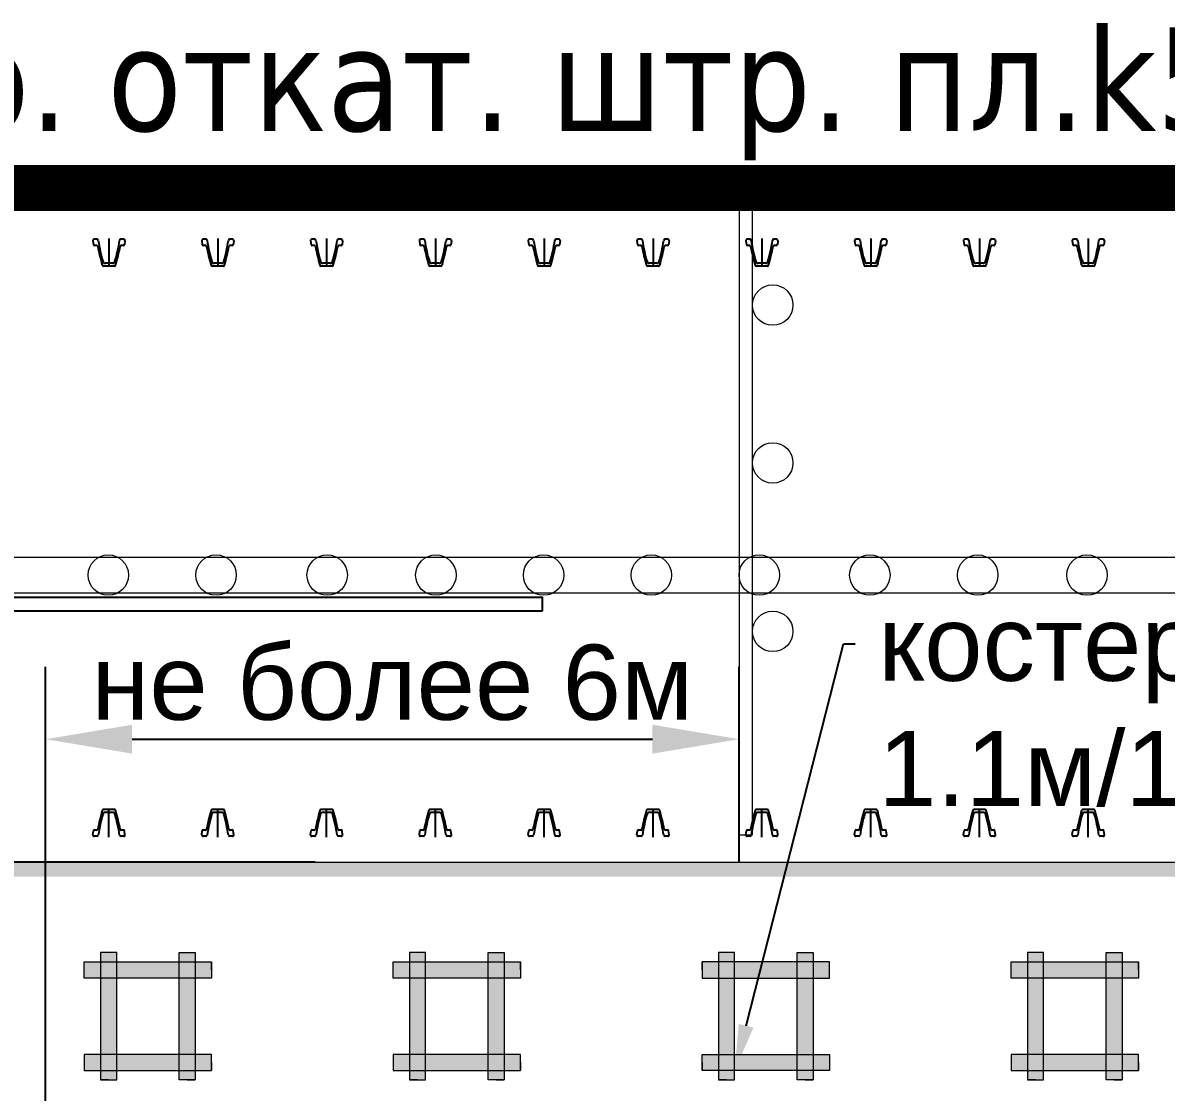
# Model space of a CAD drawing. Header units: inches. Extents: x 523 to 1492, y 69 to 539.
# Drawn here: x 611.62 to 631.4, y 471.51 to 490.01 of the extents above; entities that cross this region are included whole.
import ezdxf
from ezdxf import colors
from ezdxf.entities.mleader import LeaderData, LeaderLine
from ezdxf.math import Vec2, Vec3

# ---------------------------------------------------------------- set-up
doc = ezdxf.new("R2010")
doc.units = ezdxf.units.IN
doc.header["$MEASUREMENT"] = 0
doc.linetypes.add('ACAD_ISO04W100', pattern=[30, 24, -3, 0, -3])
doc.styles.get("Standard").update_dxf_attribs({"font": 'arial.ttf'})
doc.styles.add('стиль', font='tahoma.ttf')
doc.dimstyles.new('ISO-25', dxfattribs={"dimtxt": 2.5, "dimasz": 2.5, "dimexe": 1.25, "dimexo": 0, "dimtad": 1, "dimdec": 0, "dimtxsty": 'Standard', "dimcen": 2.5, "dimadec": 0, "dimazin": 0, "dimtfac": 1, "dimtdec": 0, "dimtmove": 0, "dimatfit": 3, "dimfxl": 0, "dimarcsym": 0})

# ---------------------------------------------------------------- blocks, each defined once
blk = doc.blocks.new('*D230')
at = {"color": 0, "linetype": 'ByBlock', "lineweight": -2}
for p, q in [((616.677, 475.487), (592.58, 475.487)), ((593.83, 266.987), (593.83, 473.987)), ((604.249, 265.487), (592.58, 265.487))]:
    blk.add_line(p, q, dxfattribs=at)
at = {"color": 0, "linetype": 'ByBlock'}
for points in [[(593.58, 473.987), (594.08, 473.987), (593.83, 475.487)], [(593.58, 266.987), (594.08, 266.987), (593.83, 265.487)]]:
    blk.add_solid(points, dxfattribs=at)
at = {"layer": 'Defpoints', "color": 0, "linetype": 'ByBlock'}
for p in [(593.83, 475.487), (616.677, 475.487), (604.249, 265.487)]:
    blk.add_point(p, dxfattribs=at)
at = {"color": 0, "linetype": 'ByBlock', "lineweight": 15, "insert": (592.866, 370.487), "char_height": 1.3, "attachment_point": 5, "rotation": 90}
blk.add_mtext('105м', dxfattribs=at)
blk = doc.blocks.new('Руд.стойка 0.14 - 1.1')
at = {"linetype": 'ByBlock', "lineweight": 15}
blk.add_hatch(color=252, dxfattribs=at).paths.add_polyline_path([(2005.719, -1382.257), (2007.119, -1382.257), (2007.119, -1393.257), (2005.719, -1393.257)])
at = {"color": 7, "linetype": 'ByBlock', "lineweight": 15}
for p, q in [((2006.419, -1393.257), (2007.119, -1393.257)), ((2007.119, -1393.257), (2006.419, -1393.257))]:
    blk.add_line(p, q, dxfattribs=at)
blk.add_lwpolyline([(2005.719, -1382.257), (2007.119, -1382.257), (2007.119, -1393.257), (2005.719, -1393.257), (2005.719, -1382.257)], dxfattribs=at)
blk = doc.blocks.new('Костер 1.1х1.1м')
at = {"color": 7, "linetype": 'ByBlock', "lineweight": 15, "rotation": 90}
blk.add_blockref('Руд.стойка 0.14 - 1.1', (575.592, -3401.368), dxfattribs=at)
at = {"color": 7, "linetype": 'ByBlock', "lineweight": 15, "xscale": -1}
blk.add_blockref('Руд.стойка 0.14 - 1.1', (3966.368, -11.192), dxfattribs=at)
at = {"color": 7, "linetype": 'ByBlock', "lineweight": 15}
blk.add_blockref('Руд.стойка 0.14 - 1.1', (-39.67, -11.192), dxfattribs=at)
at = {"color": 7, "linetype": 'ByBlock', "lineweight": 15, "xscale": -1, "rotation": 90}
blk.add_blockref('Руд.стойка 0.14 - 1.1', (575.592, 603.47), dxfattribs=at)
blk = doc.blocks.new('*D271')
at = {"color": 0, "linetype": 'ByBlock', "lineweight": -2}
for p, q in [((612.01, 467.687), (612.01, 478.866)), ((624.01, 475.487), (624.01, 478.866)), ((613.51, 477.616), (622.51, 477.616))]:
    blk.add_line(p, q, dxfattribs=at)
at = {"color": 0, "linetype": 'ByBlock'}
for points in [[(613.51, 477.866), (613.51, 477.366), (612.01, 477.616)], [(622.51, 477.866), (622.51, 477.366), (624.01, 477.616)]]:
    blk.add_solid(points, dxfattribs=at)
at = {"layer": 'Defpoints', "color": 0, "linetype": 'ByBlock'}
for p in [(624.01, 477.616), (624.01, 475.487), (612.01, 467.687)]:
    blk.add_point(p, dxfattribs=at)
at = {"color": 0, "linetype": 'ByBlock', "lineweight": 15, "insert": (618.01, 478.593), "char_height": 1.3, "attachment_point": 5}
blk.add_mtext('не более 6м', dxfattribs=at)

msp = doc.modelspace()

# ---------------------------------------------------------------- hatches: boundary and pattern name
at = {"linetype": 'ByBlock', "lineweight": 15}
h = msp.add_hatch(dxfattribs=at)
h.set_pattern_fill('ANSI38', scale=0.05, style=0)
h.set_pattern_definition([(45, (315.63847, 1183.27344), (-0.1122532, 0.1122532), []), (135, (315.63847, 1183.27344), (-0.336759605, 0.1122532), [0.396875, -0.238125])])
h.paths.add_polyline_path([(649.946, 475.487), (604.249, 475.487), (604.249, 475.241), (649.946, 475.241)])

# ---------------------------------------------------------------- linework, layer by layer
at = {"color": 7, "linetype": 'ByBlock', "lineweight": 30}
msp.add_line((585.956, 486.771), (649.946, 486.771), dxfattribs=at)
at = {"color": 7, "lineweight": -2}
for p, q in [((612.831, 486.237), (612.841, 486.169)), ((612.902, 486.262), (612.853, 486.262)), ((612.896, 486.153), (612.86, 486.153)), ((613.364, 486.262), (613.315, 486.262)), ((613.358, 486.153), (613.322, 486.153)), ((613.386, 486.237), (613.376, 486.169)), ((614.714, 486.237), (614.724, 486.169)), ((614.784, 486.262), (614.736, 486.262)), ((614.778, 486.153), (614.742, 486.153)), ((615.246, 486.262), (615.198, 486.262)), ((615.24, 486.153), (615.204, 486.153)), ((615.269, 486.237), (615.259, 486.169)), ((616.596, 486.237), (616.606, 486.169)), ((616.667, 486.262), (616.619, 486.262)), ((616.661, 486.153), (616.625, 486.153)), ((617.129, 486.262), (617.081, 486.262)), ((617.123, 486.153), (617.087, 486.153)), ((617.152, 486.237), (617.141, 486.169)), ((618.479, 486.237), (618.489, 486.169)), ((618.55, 486.262), (618.501, 486.262)), ((618.544, 486.153), (618.508, 486.153)), ((619.012, 486.262), (618.963, 486.262)), ((619.005, 486.153), (618.969, 486.153)), ((619.034, 486.237), (619.024, 486.169)), ((620.361, 486.237), (620.372, 486.169)), ((620.432, 486.262), (620.384, 486.262)), ((620.426, 486.153), (620.39, 486.153)), ((620.894, 486.262), (620.846, 486.262)), ((620.888, 486.153), (620.852, 486.153)), ((620.917, 486.237), (620.906, 486.169)), ((622.244, 486.237), (622.254, 486.169)), ((622.315, 486.262), (622.266, 486.262)), ((622.309, 486.153), (622.273, 486.153)), ((622.777, 486.262), (622.728, 486.262)), ((622.771, 486.153), (622.735, 486.153)), ((622.799, 486.237), (622.789, 486.169)), ((624.127, 486.237), (624.137, 486.169)), ((624.197, 486.262), (624.149, 486.262)), ((624.191, 486.153), (624.155, 486.153)), ((624.659, 486.262), (624.611, 486.262)), ((624.653, 486.153), (624.617, 486.153)), ((624.682, 486.237), (624.672, 486.169)), ((626.009, 486.237), (626.019, 486.169)), ((626.08, 486.262), (626.032, 486.262)), ((626.074, 486.153), (626.038, 486.153)), ((626.542, 486.262), (626.494, 486.262)), ((626.536, 486.153), (626.5, 486.153)), ((626.564, 486.237), (626.554, 486.169)), ((627.892, 486.237), (627.902, 486.169)), ((627.963, 486.262), (627.914, 486.262)), ((627.956, 486.153), (627.92, 486.153)), ((628.425, 486.262), (628.376, 486.262)), ((628.418, 486.153), (628.382, 486.153)), ((628.447, 486.237), (628.437, 486.169)), ((629.774, 486.237), (629.785, 486.169)), ((629.845, 486.262), (629.797, 486.262)), ((629.839, 486.153), (629.803, 486.153)), ((630.307, 486.262), (630.259, 486.262)), ((630.301, 486.153), (630.265, 486.153)), ((630.33, 486.237), (630.319, 486.169)), ((613.203, 485.799), (613.014, 485.799)), ((613.176, 485.848), (613.041, 485.848)), ((615.086, 485.799), (614.897, 485.799)), ((615.058, 485.848), (614.924, 485.848)), ((616.969, 485.799), (616.779, 485.799)), ((616.941, 485.848), (616.807, 485.848)), ((618.851, 485.799), (618.662, 485.799)), ((618.824, 485.848), (618.689, 485.848)), ((620.734, 485.799), (620.544, 485.799)), ((620.706, 485.848), (620.572, 485.848)), ((622.616, 485.799), (622.427, 485.799)), ((622.589, 485.848), (622.454, 485.848)), ((624.499, 485.799), (624.31, 485.799)), ((624.471, 485.848), (624.337, 485.848)), ((626.381, 485.799), (626.192, 485.799)), ((626.354, 485.848), (626.22, 485.848)), ((628.264, 485.799), (628.075, 485.799)), ((628.237, 485.848), (628.102, 485.848)), ((630.147, 485.799), (629.957, 485.799)), ((630.119, 485.848), (629.985, 485.848)), ((613.203, 476.399), (613.014, 476.399)), ((613.176, 476.35), (613.041, 476.35)), ((615.086, 476.399), (614.897, 476.399)), ((615.058, 476.35), (614.924, 476.35)), ((616.969, 476.399), (616.779, 476.399)), ((616.941, 476.35), (616.807, 476.35)), ((618.851, 476.399), (618.662, 476.399)), ((618.824, 476.35), (618.689, 476.35)), ((620.734, 476.399), (620.544, 476.399)), ((620.706, 476.35), (620.572, 476.35)), ((622.616, 476.399), (622.427, 476.399)), ((622.589, 476.35), (622.454, 476.35)), ((624.499, 476.399), (624.31, 476.399)), ((624.471, 476.35), (624.337, 476.35)), ((626.381, 476.399), (626.192, 476.399)), ((626.354, 476.35), (626.22, 476.35)), ((628.264, 476.399), (628.075, 476.399)), ((628.237, 476.35), (628.102, 476.35)), ((630.147, 476.399), (629.957, 476.399)), ((630.119, 476.35), (629.985, 476.35)), ((612.831, 475.962), (612.841, 476.03)), ((612.902, 475.936), (612.853, 475.936)), ((612.896, 476.045), (612.86, 476.045)), ((613.364, 475.936), (613.315, 475.936)), ((613.358, 476.045), (613.322, 476.045)), ((613.386, 475.962), (613.376, 476.03)), ((614.714, 475.962), (614.724, 476.03)), ((614.784, 475.936), (614.736, 475.936)), ((614.778, 476.045), (614.742, 476.045)), ((615.246, 475.936), (615.198, 475.936)), ((615.24, 476.045), (615.204, 476.045)), ((615.269, 475.962), (615.259, 476.03)), ((616.596, 475.962), (616.606, 476.03)), ((616.667, 475.936), (616.619, 475.936)), ((616.661, 476.045), (616.625, 476.045)), ((617.129, 475.936), (617.081, 475.936)), ((617.123, 476.045), (617.087, 476.045)), ((617.152, 475.962), (617.141, 476.03)), ((618.479, 475.962), (618.489, 476.03)), ((618.55, 475.936), (618.501, 475.936)), ((618.544, 476.045), (618.508, 476.045)), ((619.012, 475.936), (618.963, 475.936)), ((619.005, 476.045), (618.969, 476.045)), ((619.034, 475.962), (619.024, 476.03)), ((620.361, 475.962), (620.372, 476.03)), ((620.432, 475.936), (620.384, 475.936)), ((620.426, 476.045), (620.39, 476.045)), ((620.894, 475.936), (620.846, 475.936)), ((620.888, 476.045), (620.852, 476.045)), ((620.917, 475.962), (620.906, 476.03)), ((622.244, 475.962), (622.254, 476.03)), ((622.315, 475.936), (622.266, 475.936)), ((622.309, 476.045), (622.273, 476.045)), ((622.777, 475.936), (622.728, 475.936)), ((622.771, 476.045), (622.735, 476.045)), ((622.799, 475.962), (622.789, 476.03)), ((624.127, 475.962), (624.137, 476.03)), ((624.197, 475.936), (624.149, 475.936)), ((624.191, 476.045), (624.155, 476.045)), ((624.659, 475.936), (624.611, 475.936)), ((624.653, 476.045), (624.617, 476.045)), ((624.682, 475.962), (624.672, 476.03)), ((626.009, 475.962), (626.019, 476.03)), ((626.08, 475.936), (626.032, 475.936)), ((626.074, 476.045), (626.038, 476.045)), ((626.542, 475.936), (626.494, 475.936)), ((626.536, 476.045), (626.5, 476.045)), ((626.564, 475.962), (626.554, 476.03)), ((627.892, 475.962), (627.902, 476.03)), ((627.963, 475.936), (627.914, 475.936)), ((627.956, 476.045), (627.92, 476.045)), ((628.425, 475.936), (628.376, 475.936)), ((628.418, 476.045), (628.382, 476.045)), ((628.447, 475.962), (628.437, 476.03)), ((629.774, 475.962), (629.785, 476.03)), ((629.845, 475.936), (629.797, 475.936)), ((629.839, 476.045), (629.803, 476.045)), ((630.307, 475.936), (630.259, 475.936)), ((630.301, 476.045), (630.265, 476.045)), ((630.33, 475.962), (630.319, 476.03))]:
    msp.add_line(p, q, dxfattribs=at)
at = {"color": 7, "linetype": 'ACAD_ISO04W100', "lineweight": -2}
for p, q in [((613.109, 486.275), (613.109, 485.787)), ((614.991, 486.275), (614.991, 485.787)), ((616.874, 486.275), (616.874, 485.787)), ((618.756, 486.275), (618.756, 485.787)), ((620.639, 486.275), (620.639, 485.787)), ((622.522, 486.275), (622.522, 485.787)), ((624.404, 486.275), (624.404, 485.787)), ((626.287, 486.275), (626.287, 485.787)), ((628.169, 486.275), (628.169, 485.787)), ((630.052, 486.275), (630.052, 485.787)), ((613.109, 475.924), (613.109, 476.412)), ((614.991, 475.924), (614.991, 476.412)), ((616.874, 475.924), (616.874, 476.412)), ((618.756, 475.924), (618.756, 476.412)), ((620.639, 475.924), (620.639, 476.412)), ((622.522, 475.924), (622.522, 476.412)), ((624.404, 475.924), (624.404, 476.412)), ((626.287, 475.924), (626.287, 476.412)), ((628.169, 475.924), (628.169, 476.412)), ((630.052, 475.924), (630.052, 476.412))]:
    msp.add_line(p, q, dxfattribs=at)
at = {"color": 7, "linetype": 'ByBlock', "lineweight": 0}
for p, q in [((649.946, 480.76), (585.956, 480.76)), ((649.946, 480.144), (585.956, 480.144))]:
    msp.add_line(p, q, dxfattribs=at)
at = {"color": 7, "linetype": 'ByBlock', "lineweight": 15}
msp.add_line((585.956, 475.487), (649.946, 475.487), dxfattribs=at)
at = {"color": 253, "linetype": 'ByBlock', "lineweight": 15, "const_width": 0.753}
msp.add_lwpolyline([(585.956, 487.168), (649.946, 487.168)], dxfattribs=at)
at = {"color": 7, "linetype": 'ByBlock', "lineweight": 15}
msp.add_lwpolyline([(624.242, 486.771), (624.01, 486.771), (624.01, 475.96), (624.242, 475.96)], close=True, dxfattribs=at)
msp.add_lwpolyline([(620.608, 479.835), (620.608, 480.068), (591.736, 480.068), (591.736, 479.835)], close=True)
for centre in [(624.592, 485.125), (624.592, 482.394), (613.098, 480.455), (614.962, 480.455), (616.884, 480.455), (618.765, 480.455), (620.629, 480.455), (622.492, 480.455), (624.359, 480.455), (626.272, 480.455), (628.139, 480.455), (630.029, 480.455), (624.592, 479.481)]:
    msp.add_circle(centre, 0.35, dxfattribs=at)
at = {"color": 7, "lineweight": -2}
for centre, radius, start, end in [((612.853, 486.24), 0.0226, 89.4059, 190.0171), ((612.86, 486.172), 0.0188, 187.3588, 270.4373), ((612.896, 486.134), 0.0188, 11.7531, 90), ((612.902, 486.24), 0.0226, 8.1892, 90), ((615.679, 486.658), 2.785, 188.5604, 196.3213), ((610.539, 486.658), 2.785, 343.6787, 351.4396), ((613.315, 486.24), 0.0226, 90, 171.8108), ((613.322, 486.134), 0.0188, 90, 168.2469), ((613.358, 486.172), 0.0188, 269.5627, 352.6412), ((613.364, 486.24), 0.0226, 349.9829, 90.5941), ((614.736, 486.24), 0.0226, 89.4059, 190.0171), ((614.742, 486.172), 0.0188, 187.3588, 270.4373), ((614.778, 486.134), 0.0188, 11.7531, 90), ((614.784, 486.24), 0.0226, 8.1892, 90), ((617.561, 486.658), 2.785, 188.5604, 196.3213), ((612.421, 486.658), 2.785, 343.6787, 351.4396), ((615.198, 486.24), 0.0226, 90, 171.8108), ((615.204, 486.134), 0.0188, 90, 168.2469), ((615.24, 486.172), 0.0188, 269.5627, 352.6412), ((615.246, 486.24), 0.0226, 349.9829, 90.5941), ((616.619, 486.24), 0.0226, 89.4059, 190.0171), ((616.625, 486.172), 0.0188, 187.3588, 270.4373), ((616.661, 486.134), 0.0188, 11.7531, 90), ((616.667, 486.24), 0.0226, 8.1892, 90), ((619.444, 486.658), 2.785, 188.5604, 196.3213), ((614.304, 486.658), 2.785, 343.6787, 351.4396), ((617.081, 486.24), 0.0226, 90, 171.8108), ((617.087, 486.134), 0.0188, 90, 168.2469), ((617.123, 486.172), 0.0188, 269.5627, 352.6412), ((617.129, 486.24), 0.0226, 349.9829, 90.5941), ((618.501, 486.24), 0.0226, 89.4059, 190.0171), ((618.508, 486.172), 0.0188, 187.3588, 270.4373), ((618.544, 486.134), 0.0188, 11.7531, 90), ((618.55, 486.24), 0.0226, 8.1892, 90), ((621.326, 486.658), 2.785, 188.5604, 196.3213), ((616.187, 486.658), 2.785, 343.6787, 351.4396), ((618.963, 486.24), 0.0226, 90, 171.8108), ((618.969, 486.134), 0.0188, 90, 168.2469), ((619.005, 486.172), 0.0188, 269.5627, 352.6412), ((619.012, 486.24), 0.0226, 349.9829, 90.5941), ((620.384, 486.24), 0.0226, 89.4059, 190.0171), ((620.39, 486.172), 0.0188, 187.3588, 270.4373), ((620.426, 486.134), 0.0188, 11.7531, 90), ((620.432, 486.24), 0.0226, 8.1892, 90), ((623.209, 486.658), 2.785, 188.5604, 196.3213), ((618.069, 486.658), 2.785, 343.6787, 351.4396), ((620.846, 486.24), 0.0226, 90, 171.8108), ((620.852, 486.134), 0.0188, 90, 168.2469), ((620.888, 486.172), 0.0188, 269.5627, 352.6412), ((620.894, 486.24), 0.0226, 349.9829, 90.5941), ((622.266, 486.24), 0.0226, 89.4059, 190.0171), ((622.273, 486.172), 0.0188, 187.3588, 270.4373), ((622.309, 486.134), 0.0188, 11.7531, 90), ((622.315, 486.24), 0.0226, 8.1892, 90), ((625.091, 486.658), 2.785, 188.5604, 196.3213), ((619.952, 486.658), 2.785, 343.6787, 351.4396), ((622.728, 486.24), 0.0226, 90, 171.8108), ((622.735, 486.134), 0.0188, 90, 168.2469), ((622.771, 486.172), 0.0188, 269.5627, 352.6412), ((622.777, 486.24), 0.0226, 349.9829, 90.5941), ((624.149, 486.24), 0.0226, 89.4059, 190.0171), ((624.155, 486.172), 0.0188, 187.3588, 270.4373), ((624.191, 486.134), 0.0188, 11.7531, 90), ((624.197, 486.24), 0.0226, 8.1892, 90), ((626.974, 486.658), 2.785, 188.5604, 196.3213), ((621.834, 486.658), 2.785, 343.6787, 351.4396), ((624.611, 486.24), 0.0226, 90, 171.8108), ((624.617, 486.134), 0.0188, 90, 168.2469), ((624.653, 486.172), 0.0188, 269.5627, 352.6412), ((624.659, 486.24), 0.0226, 349.9829, 90.5941), ((626.032, 486.24), 0.0226, 89.4059, 190.0171), ((626.038, 486.172), 0.0188, 187.3588, 270.4373), ((626.074, 486.134), 0.0188, 11.7531, 90), ((626.08, 486.24), 0.0226, 8.1892, 90), ((628.857, 486.658), 2.785, 188.5604, 196.3213), ((623.717, 486.658), 2.785, 343.6787, 351.4396), ((626.494, 486.24), 0.0226, 90, 171.8108), ((626.5, 486.134), 0.0188, 90, 168.2469), ((626.536, 486.172), 0.0188, 269.5627, 352.6412), ((626.542, 486.24), 0.0226, 349.9829, 90.5941), ((627.914, 486.24), 0.0226, 89.4059, 190.0171), ((627.92, 486.172), 0.0188, 187.3588, 270.4373), ((627.956, 486.134), 0.0188, 11.7531, 90), ((627.963, 486.24), 0.0226, 8.1892, 90), ((630.739, 486.658), 2.785, 188.5604, 196.3213), ((625.6, 486.658), 2.785, 343.6787, 351.4396), ((628.376, 486.24), 0.0226, 90, 171.8108), ((628.382, 486.134), 0.0188, 90, 168.2469), ((628.418, 486.172), 0.0188, 269.5627, 352.6412), ((628.425, 486.24), 0.0226, 349.9829, 90.5941), ((629.797, 486.24), 0.0226, 89.4059, 190.0171), ((629.803, 486.172), 0.0188, 187.3588, 270.4373), ((629.839, 486.134), 0.0188, 11.7531, 90), ((629.845, 486.24), 0.0226, 8.1892, 90), ((632.622, 486.658), 2.785, 188.5604, 196.3213), ((627.482, 486.658), 2.785, 343.6787, 351.4396), ((630.259, 486.24), 0.0226, 90, 171.8108), ((630.265, 486.134), 0.0188, 90, 168.2469), ((630.301, 486.172), 0.0188, 269.5627, 352.6412), ((630.307, 486.24), 0.0226, 349.9829, 90.5941), ((620.11, 487.71), 7.365, 192.3164, 194.8984), ((606.108, 487.71), 7.365, 345.1016, 347.6836), ((621.992, 487.71), 7.365, 192.3164, 194.8984), ((607.99, 487.71), 7.365, 345.1016, 347.6836), ((623.875, 487.71), 7.365, 192.3164, 194.8984), ((609.873, 487.71), 7.365, 345.1016, 347.6836), ((625.757, 487.71), 7.365, 192.3164, 194.8984), ((611.755, 487.71), 7.365, 345.1016, 347.6836), ((627.64, 487.71), 7.365, 192.3164, 194.8984), ((613.638, 487.71), 7.365, 345.1016, 347.6836), ((629.523, 487.71), 7.365, 192.3164, 194.8984), ((615.521, 487.71), 7.365, 345.1016, 347.6836), ((631.405, 487.71), 7.365, 192.3164, 194.8984), ((617.403, 487.71), 7.365, 345.1016, 347.6836), ((633.288, 487.71), 7.365, 192.3164, 194.8984), ((619.286, 487.71), 7.365, 345.1016, 347.6836), ((635.17, 487.71), 7.365, 192.3164, 194.8984), ((621.168, 487.71), 7.365, 345.1016, 347.6836), ((637.053, 487.71), 7.365, 192.3164, 194.8984), ((623.051, 487.71), 7.365, 345.1016, 347.6836), ((613.014, 485.822), 0.0226, 194.7607, 271.3936), ((613.041, 485.886), 0.0377, 196.5352, 273.6486), ((613.176, 485.886), 0.0377, 266.3514, 343.4648), ((613.203, 485.822), 0.0226, 268.6064, 345.2393), ((614.897, 485.822), 0.0226, 194.7607, 271.3936), ((614.924, 485.886), 0.0377, 196.5352, 273.6486), ((615.058, 485.886), 0.0377, 266.3514, 343.4648), ((615.086, 485.822), 0.0226, 268.6064, 345.2393), ((616.779, 485.822), 0.0226, 194.7607, 271.3936), ((616.807, 485.886), 0.0377, 196.5352, 273.6486), ((616.941, 485.886), 0.0377, 266.3514, 343.4648), ((616.969, 485.822), 0.0226, 268.6064, 345.2393), ((618.662, 485.822), 0.0226, 194.7607, 271.3936), ((618.689, 485.886), 0.0377, 196.5352, 273.6486), ((618.824, 485.886), 0.0377, 266.3514, 343.4648), ((618.851, 485.822), 0.0226, 268.6064, 345.2393), ((620.544, 485.822), 0.0226, 194.7607, 271.3936), ((620.572, 485.886), 0.0377, 196.5352, 273.6486), ((620.706, 485.886), 0.0377, 266.3514, 343.4648), ((620.734, 485.822), 0.0226, 268.6064, 345.2393), ((622.427, 485.822), 0.0226, 194.7607, 271.3936), ((622.454, 485.886), 0.0377, 196.5352, 273.6486), ((622.589, 485.886), 0.0377, 266.3514, 343.4648), ((622.616, 485.822), 0.0226, 268.6064, 345.2393), ((624.31, 485.822), 0.0226, 194.7607, 271.3936), ((624.337, 485.886), 0.0377, 196.5352, 273.6486), ((624.471, 485.886), 0.0377, 266.3514, 343.4648), ((624.499, 485.822), 0.0226, 268.6064, 345.2393), ((626.192, 485.822), 0.0226, 194.7607, 271.3936), ((626.22, 485.886), 0.0377, 196.5352, 273.6486), ((626.354, 485.886), 0.0377, 266.3514, 343.4648), ((626.381, 485.822), 0.0226, 268.6064, 345.2393), ((628.075, 485.822), 0.0226, 194.7607, 271.3936), ((628.102, 485.886), 0.0377, 196.5352, 273.6486), ((628.237, 485.886), 0.0377, 266.3514, 343.4648), ((628.264, 485.822), 0.0226, 268.6064, 345.2393), ((629.957, 485.822), 0.0226, 194.7607, 271.3936), ((629.985, 485.886), 0.0377, 196.5352, 273.6486), ((630.119, 485.886), 0.0377, 266.3514, 343.4648), ((630.147, 485.822), 0.0226, 268.6064, 345.2393), ((620.11, 474.489), 7.365, 165.1016, 167.6836), ((615.679, 475.541), 2.785, 163.6787, 171.4396), ((613.014, 476.377), 0.0226, 88.6064, 165.2393), ((613.041, 476.313), 0.0377, 86.3514, 163.4648), ((613.176, 476.313), 0.0377, 16.5352, 93.6486), ((613.203, 476.377), 0.0226, 14.7607, 91.3936), ((610.539, 475.541), 2.785, 8.5604, 16.3213), ((606.108, 474.489), 7.365, 12.3164, 14.8984), ((621.992, 474.489), 7.365, 165.1016, 167.6836), ((617.561, 475.541), 2.785, 163.6787, 171.4396), ((614.897, 476.377), 0.0226, 88.6064, 165.2393), ((614.924, 476.313), 0.0377, 86.3514, 163.4648), ((615.058, 476.313), 0.0377, 16.5352, 93.6486), ((615.086, 476.377), 0.0226, 14.7607, 91.3936), ((612.421, 475.541), 2.785, 8.5604, 16.3213), ((607.99, 474.489), 7.365, 12.3164, 14.8984), ((623.875, 474.489), 7.365, 165.1016, 167.6836), ((619.444, 475.541), 2.785, 163.6787, 171.4396), ((616.779, 476.377), 0.0226, 88.6064, 165.2393), ((616.807, 476.313), 0.0377, 86.3514, 163.4648), ((616.941, 476.313), 0.0377, 16.5352, 93.6486), ((616.969, 476.377), 0.0226, 14.7607, 91.3936), ((614.304, 475.541), 2.785, 8.5604, 16.3213), ((609.873, 474.489), 7.365, 12.3164, 14.8984), ((625.757, 474.489), 7.365, 165.1016, 167.6836), ((621.326, 475.541), 2.785, 163.6787, 171.4396), ((618.662, 476.377), 0.0226, 88.6064, 165.2393), ((618.689, 476.313), 0.0377, 86.3514, 163.4648), ((618.824, 476.313), 0.0377, 16.5352, 93.6486), ((618.851, 476.377), 0.0226, 14.7607, 91.3936), ((616.187, 475.541), 2.785, 8.5604, 16.3213), ((611.755, 474.489), 7.365, 12.3164, 14.8984), ((627.64, 474.489), 7.365, 165.1016, 167.6836), ((623.209, 475.541), 2.785, 163.6787, 171.4396), ((620.544, 476.377), 0.0226, 88.6064, 165.2393), ((620.572, 476.313), 0.0377, 86.3514, 163.4648), ((620.706, 476.313), 0.0377, 16.5352, 93.6486), ((620.734, 476.377), 0.0226, 14.7607, 91.3936), ((618.069, 475.541), 2.785, 8.5604, 16.3213), ((613.638, 474.489), 7.365, 12.3164, 14.8984), ((629.523, 474.489), 7.365, 165.1016, 167.6836), ((625.091, 475.541), 2.785, 163.6787, 171.4396), ((622.427, 476.377), 0.0226, 88.6064, 165.2393), ((622.454, 476.313), 0.0377, 86.3514, 163.4648), ((622.589, 476.313), 0.0377, 16.5352, 93.6486), ((622.616, 476.377), 0.0226, 14.7607, 91.3936), ((619.952, 475.541), 2.785, 8.5604, 16.3213), ((615.521, 474.489), 7.365, 12.3164, 14.8984), ((631.405, 474.489), 7.365, 165.1016, 167.6836), ((626.974, 475.541), 2.785, 163.6787, 171.4396), ((624.31, 476.377), 0.0226, 88.6064, 165.2393), ((624.337, 476.313), 0.0377, 86.3514, 163.4648), ((624.471, 476.313), 0.0377, 16.5352, 93.6486), ((624.499, 476.377), 0.0226, 14.7607, 91.3936), ((621.834, 475.541), 2.785, 8.5604, 16.3213), ((617.403, 474.489), 7.365, 12.3164, 14.8984), ((633.288, 474.489), 7.365, 165.1016, 167.6836), ((628.857, 475.541), 2.785, 163.6787, 171.4396), ((626.192, 476.377), 0.0226, 88.6064, 165.2393), ((626.22, 476.313), 0.0377, 86.3514, 163.4648), ((626.354, 476.313), 0.0377, 16.5352, 93.6486), ((626.381, 476.377), 0.0226, 14.7607, 91.3936), ((623.717, 475.541), 2.785, 8.5604, 16.3213), ((619.286, 474.489), 7.365, 12.3164, 14.8984), ((635.17, 474.489), 7.365, 165.1016, 167.6836), ((630.739, 475.541), 2.785, 163.6787, 171.4396), ((628.075, 476.377), 0.0226, 88.6064, 165.2393), ((628.102, 476.313), 0.0377, 86.3514, 163.4648), ((628.237, 476.313), 0.0377, 16.5352, 93.6486), ((628.264, 476.377), 0.0226, 14.7607, 91.3936), ((625.6, 475.541), 2.785, 8.5604, 16.3213), ((621.168, 474.489), 7.365, 12.3164, 14.8984), ((637.053, 474.489), 7.365, 165.1016, 167.6836), ((632.622, 475.541), 2.785, 163.6787, 171.4396), ((629.957, 476.377), 0.0226, 88.6064, 165.2393), ((629.985, 476.313), 0.0377, 86.3514, 163.4648), ((630.119, 476.313), 0.0377, 16.5352, 93.6486), ((630.147, 476.377), 0.0226, 14.7607, 91.3936), ((627.482, 475.541), 2.785, 8.5604, 16.3213), ((623.051, 474.489), 7.365, 12.3164, 14.8984), ((612.853, 475.959), 0.0226, 169.9829, 270.5941), ((612.86, 476.027), 0.0188, 89.5627, 172.6412), ((612.896, 476.064), 0.0188, 270, 348.2469), ((612.902, 475.959), 0.0226, 270, 351.8108), ((613.315, 475.959), 0.0226, 188.1892, 270), ((613.322, 476.064), 0.0188, 191.7531, 270), ((613.358, 476.027), 0.0188, 7.3588, 90.4373), ((613.364, 475.959), 0.0226, 269.4059, 10.0171), ((614.736, 475.959), 0.0226, 169.9829, 270.5941), ((614.742, 476.027), 0.0188, 89.5627, 172.6412), ((614.778, 476.064), 0.0188, 270, 348.2469), ((614.784, 475.959), 0.0226, 270, 351.8108), ((615.198, 475.959), 0.0226, 188.1892, 270), ((615.204, 476.064), 0.0188, 191.7531, 270), ((615.24, 476.027), 0.0188, 7.3588, 90.4373), ((615.246, 475.959), 0.0226, 269.4059, 10.0171), ((616.619, 475.959), 0.0226, 169.9829, 270.5941), ((616.625, 476.027), 0.0188, 89.5627, 172.6412), ((616.661, 476.064), 0.0188, 270, 348.2469), ((616.667, 475.959), 0.0226, 270, 351.8108), ((617.081, 475.959), 0.0226, 188.1892, 270), ((617.087, 476.064), 0.0188, 191.7531, 270), ((617.123, 476.027), 0.0188, 7.3588, 90.4373), ((617.129, 475.959), 0.0226, 269.4059, 10.0171), ((618.501, 475.959), 0.0226, 169.9829, 270.5941), ((618.508, 476.027), 0.0188, 89.5627, 172.6412), ((618.544, 476.064), 0.0188, 270, 348.2469), ((618.55, 475.959), 0.0226, 270, 351.8108), ((618.963, 475.959), 0.0226, 188.1892, 270), ((618.969, 476.064), 0.0188, 191.7531, 270), ((619.005, 476.027), 0.0188, 7.3588, 90.4373), ((619.012, 475.959), 0.0226, 269.4059, 10.0171), ((620.384, 475.959), 0.0226, 169.9829, 270.5941), ((620.39, 476.027), 0.0188, 89.5627, 172.6412), ((620.426, 476.064), 0.0188, 270, 348.2469), ((620.432, 475.959), 0.0226, 270, 351.8108), ((620.846, 475.959), 0.0226, 188.1892, 270), ((620.852, 476.064), 0.0188, 191.7531, 270), ((620.888, 476.027), 0.0188, 7.3588, 90.4373), ((620.894, 475.959), 0.0226, 269.4059, 10.0171), ((622.266, 475.959), 0.0226, 169.9829, 270.5941), ((622.273, 476.027), 0.0188, 89.5627, 172.6412), ((622.309, 476.064), 0.0188, 270, 348.2469), ((622.315, 475.959), 0.0226, 270, 351.8108), ((622.728, 475.959), 0.0226, 188.1892, 270), ((622.735, 476.064), 0.0188, 191.7531, 270), ((622.771, 476.027), 0.0188, 7.3588, 90.4373), ((622.777, 475.959), 0.0226, 269.4059, 10.0171), ((624.149, 475.959), 0.0226, 169.9829, 270.5941), ((624.155, 476.027), 0.0188, 89.5627, 172.6412), ((624.191, 476.064), 0.0188, 270, 348.2469), ((624.197, 475.959), 0.0226, 270, 351.8108), ((624.611, 475.959), 0.0226, 188.1892, 270), ((624.617, 476.064), 0.0188, 191.7531, 270), ((624.653, 476.027), 0.0188, 7.3588, 90.4373), ((624.659, 475.959), 0.0226, 269.4059, 10.0171), ((626.032, 475.959), 0.0226, 169.9829, 270.5941), ((626.038, 476.027), 0.0188, 89.5627, 172.6412), ((626.074, 476.064), 0.0188, 270, 348.2469), ((626.08, 475.959), 0.0226, 270, 351.8108), ((626.494, 475.959), 0.0226, 188.1892, 270), ((626.5, 476.064), 0.0188, 191.7531, 270), ((626.536, 476.027), 0.0188, 7.3588, 90.4373), ((626.542, 475.959), 0.0226, 269.4059, 10.0171), ((627.914, 475.959), 0.0226, 169.9829, 270.5941), ((627.92, 476.027), 0.0188, 89.5627, 172.6412), ((627.956, 476.064), 0.0188, 270, 348.2469), ((627.963, 475.959), 0.0226, 270, 351.8108), ((628.376, 475.959), 0.0226, 188.1892, 270), ((628.382, 476.064), 0.0188, 191.7531, 270), ((628.418, 476.027), 0.0188, 7.3588, 90.4373), ((628.425, 475.959), 0.0226, 269.4059, 10.0171), ((629.797, 475.959), 0.0226, 169.9829, 270.5941), ((629.803, 476.027), 0.0188, 89.5627, 172.6412), ((629.839, 476.064), 0.0188, 270, 348.2469), ((629.845, 475.959), 0.0226, 270, 351.8108), ((630.259, 475.959), 0.0226, 188.1892, 270), ((630.265, 476.064), 0.0188, 191.7531, 270), ((630.301, 476.027), 0.0188, 7.3588, 90.4373), ((630.307, 475.959), 0.0226, 269.4059, 10.0171)]:
    msp.add_arc(centre, radius, start, end, dxfattribs=at)

# ---------------------------------------------------------------- block references
at = {"color": 7, "linetype": 'ByBlock', "lineweight": 15, "xscale": 0.2000000000000455, "yscale": 0.2000000000000455, "zscale": 0.2000000000000455}
for p in [(221.113, 752.615), (226.458, 752.615), (237.149, 752.615)]:
    msp.add_blockref('Костер 1.1х1.1м', p, dxfattribs=at)
at = {"color": 7, "linetype": 'ByBlock', "lineweight": 15, "xscale": -0.2000000000000455, "yscale": 0.1999999999998181, "zscale": 0.2, "rotation": 359.9999999998697}
msp.add_blockref('Костер 1.1х1.1м', (1017.143, 752.615), dxfattribs=at)

# ---------------------------------------------------------------- texts
at = {"color": 7, "linetype": 'ByBlock', "lineweight": 15, "style": 'стиль'}
msp.add_text('магистр. откат. штр. пл.k5', height=1.79157, dxfattribs=at).set_placement((602.628, 488.138))

# ---------------------------------------------------------------- dimensions: what is measured, and where the dimension line sits
at = {"color": 7, "linetype": 'ByBlock', "lineweight": 15}
dim = msp.add_linear_dim(base=(624.01, 477.616), p1=(612.01, 467.687), p2=(624.01, 475.487), text='не более 6м', dimstyle='ISO-25', override={"dimtxt": 1.3, "dimasz": 1.5, "dimgap": 0.3, "dimlfac": 100, "dimrnd": 0.05, "dimtmove": 1, "dimfxl": 1.25}, dxfattribs=at)
dim.commit()
dim.dimension.update_dxf_attribs({"geometry": '*D271', "text_midpoint": (618.01, 477.616), "dimtype": 160})
dim = msp.add_linear_dim(base=(593.83, 475.487), p1=(604.249, 265.487), p2=(616.677, 475.487), angle=90, text='105м', dimstyle='ISO-25', override={"dimtxt": 1.3, "dimasz": 1.5, "dimgap": 0.3, "dimlfac": 100, "dimrnd": 0.05, "dimtmove": 1, "dimfxl": 1.25}, dxfattribs=at)
dim.commit()
dim.dimension.update_dxf_attribs({"geometry": '*D230', "text_midpoint": (592.866, 370.487)})

# ---------------------------------------------------------------- leaders
ml = msp.add_multileader_mtext('Standard', dxfattribs=at)
ml.set_content('костер\\P1.1м/1.1м', color=7)
ml.set_leader_properties()
ml.build(insert=Vec2(0, 0))
ml.multileader.update_dxf_attribs({"dogleg_length": 1, "arrow_head_size": 0.8})
ctx = ml.context
ctx.base_point, ctx.char_height, ctx.arrow_head_size, ctx.landing_gap_size, ctx.plane_origin = Vec3(626.017, 479.265), 1.3, 0.8, 0.4, Vec3(619.126, 472.385)
notes = []
notes.append((ctx, [(0, (1, 1, 0), (625.817, 479.265), (1, 0), 0.2, [(0, [(623.934, 471.885)], 0, [])])]))
ctx.mtext.insert, ctx.mtext.flow_direction = Vec3(626.417, 479.926), 5
for ctx, leaders in notes:
    for number, flags, end, landing, length, lines in leaders:
        leader = LeaderData()
        leader.index, (leader.has_last_leader_line, leader.has_dogleg_vector, leader.attachment_direction) = number, flags
        leader.last_leader_point, leader.dogleg_vector, leader.dogleg_length = Vec3(end), Vec3(landing), length
        for number, points, colour, breaks in lines:
            line = LeaderLine()
            line.index, line.vertices, line.color, line.breaks = number, Vec3.list(points), colors.encode_raw_color(colour), breaks
            leader.lines.append(line)
        ctx.leaders.append(leader)

doc.saveas('drawing.dxf')
